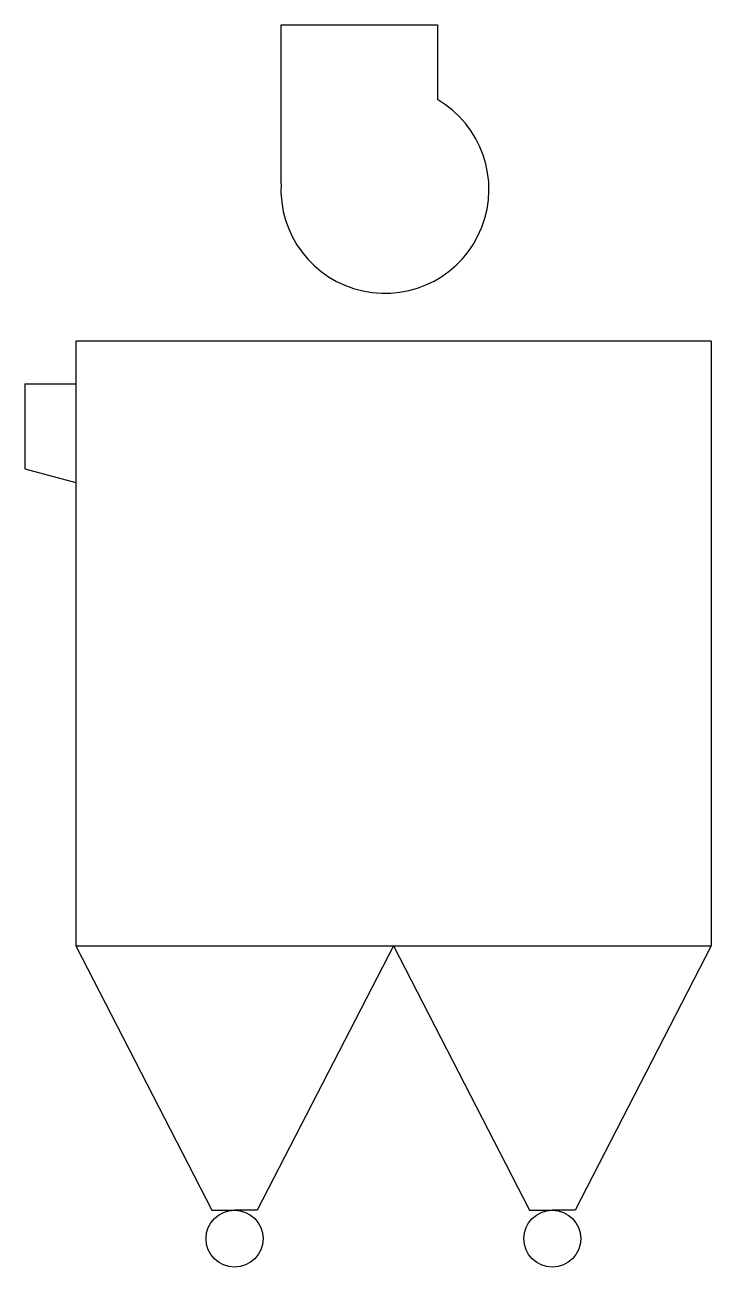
# Model space of a CAD drawing. Extents: x -16.6 to 14.4, y -25.8 to 30.2.
import ezdxf

# ---------------------------------------------------------------- set-up
doc = ezdxf.new("R2010")
doc.units = 0
doc.header["$MEASUREMENT"] = 0
doc.layers.add('DRGSHT', color=2, linetype='CONTINUOUS')

msp = doc.modelspace()

# ---------------------------------------------------------------- linework, layer by layer
at = {"layer": 'DRGSHT'}
for p, q in [((-5.019978, 30.198237), (2.038059, 30.198237)), ((-5.019978, 23.044454), (-5.019978, 30.198237)), ((2.038059, 30.198237), (2.038059, 26.825005)), ((0.046833, 15.936093), (-14.284759, 15.936093)), ((-14.284759, 15.936093), (-14.284759, -11.350274)), ((14.378426, 15.936093), (0.046833, 15.936093)), ((14.378426, 15.936093), (14.378426, -11.350274)), ((-16.578548, 13.999639), (-14.284759, 13.999639)), ((-16.578548, 13.999639), (-16.578548, 10.171149)), ((-16.578548, 10.171149), (-14.284759, 9.548584)), ((-14.284759, -11.350274), (0.046833, -11.350274)), ((-14.284759, -11.350274), (-8.143337, -23.26759)), ((0.046833, -11.350274), (-6.094589, -23.26759)), ((0.046833, -11.350274), (6.188255, -23.26759)), ((0.046833, -11.350274), (14.378426, -11.350274)), ((14.378426, -11.350274), (8.237004, -23.26759)), ((-8.143337, -23.26759), (-7.118963, -23.26759)), ((-6.094589, -23.26759), (-7.118963, -23.26759)), ((6.188255, -23.26759), (7.212629, -23.26759)), ((8.237004, -23.26759), (7.212629, -23.26759))]:
    msp.add_line(p, q, dxfattribs=at)
for centre in [(-7.118963, -24.553146), (7.212629, -24.553146)]:
    msp.add_circle(centre, 1.285556, dxfattribs=at)
msp.add_arc((-0.335733, 22.777999), 4.691817, 176.744338, 59.606026, dxfattribs=at)

doc.saveas('drawing.dxf')
